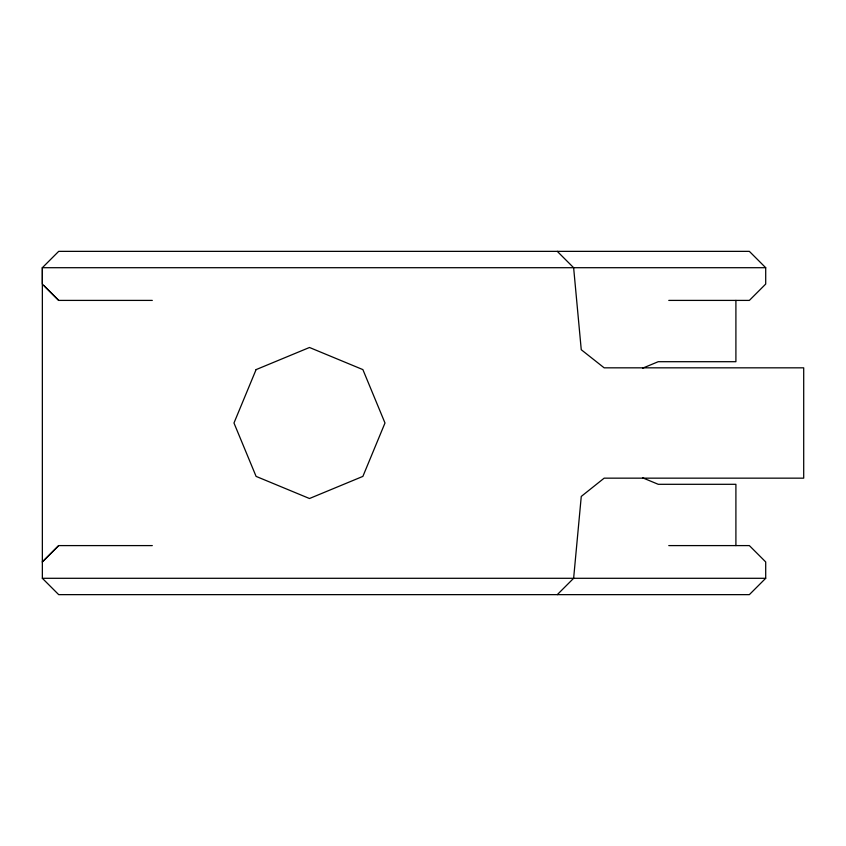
<?xml version="1.0" encoding="UTF-8"?>
<svg xmlns="http://www.w3.org/2000/svg" width="846" height="846" viewBox="0 0 846 846"><rect width="100%" height="100%" fill="white"/><g stroke="black" fill="none" stroke-linecap="round" stroke-linejoin="round"><path stroke-width="1.27" d="M668.763 545.596L749.355 545.596L765.704 561.945L765.704 578.294L749.355 594.643L58.702 594.643L42.353 578.294L42.353 267.706L58.702 251.357L749.355 251.357L765.704 267.706L765.704 284.055L749.355 300.404L668.763 300.404M58.702 545.596L42.353 561.945L58.702 545.596L152.301 545.596M557.281 594.643L573.63 578.294L581.265 496.433L604.16 478.159L803.7 478.159L803.7 367.83L604.16 367.83L581.255 349.726L573.63 267.706L557.281 251.357M642.548 368.211L658.251 361.697L735.904 361.697L735.904 300.404M42.353 267.706L765.704 267.706M44.182 285.906L58.702 300.404L152.301 300.404M42.332 578.294L765.704 578.294M642.548 477.789L658.251 484.303L735.904 484.303L735.904 545.596M58.702 300.404L42.353 284.055L42.385 267.706M256.095 369.607L233.972 423L256.095 476.393L309.488 498.516L362.881 476.393L384.993 423L362.881 369.607L309.488 347.484L256.095 369.607"/></g></svg>
